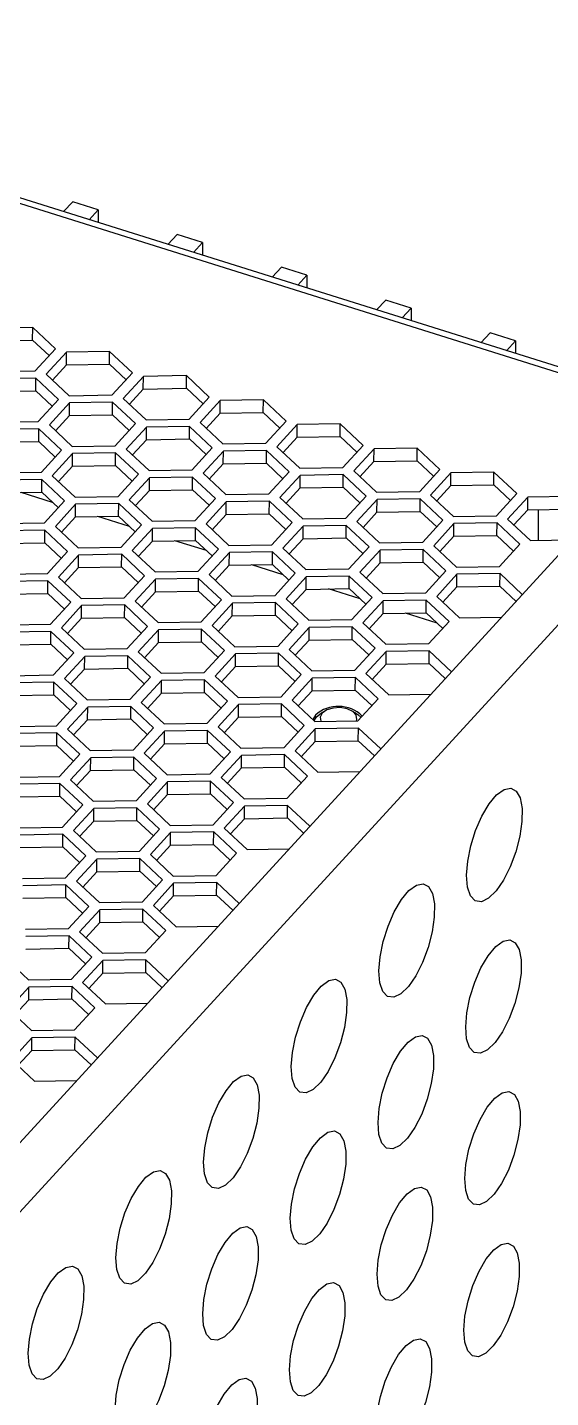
# Model space of a CAD drawing. Header units: millimetres. Extents: x -11 to 295, y 0 to 216.
# Drawn here: x 195.29 to 209.31, y 94.84 to 131.56 of the extents above; entities that cross this region are included whole.
import ezdxf

# ---------------------------------------------------------------- set-up
doc = ezdxf.new("R2010")
doc.units = ezdxf.units.MM

msp = doc.modelspace()

# ---------------------------------------------------------------- linework, layer by layer
at = {"color": 7, "linetype": 'Continuous', "lineweight": 25}
for p, q in [((175.079, 77.995), (240.735, 149.6)), ((175.091, 79.865), (238.808, 149.357)), ((213.109, 121.329), (182.981, 130.79)), ((196.504, 126.884), (196.262, 126.619)), ((197.189, 126.669), (196.504, 126.884)), ((197.189, 126.669), (196.947, 126.404)), ((197.189, 126.669), (197.187, 126.329)), ((199.3, 126.006), (199.057, 125.742)), ((199.985, 125.791), (199.3, 126.006)), ((199.985, 125.791), (199.742, 125.526)), ((199.985, 125.791), (199.983, 125.451)), ((202.095, 125.128), (201.853, 124.864)), ((202.78, 124.913), (202.095, 125.128)), ((202.78, 124.913), (202.538, 124.649)), ((202.78, 124.913), (202.778, 124.573)), ((204.891, 124.251), (204.648, 123.986)), ((205.576, 124.035), (204.891, 124.251)), ((205.576, 124.035), (205.333, 123.771)), ((205.576, 124.035), (205.574, 123.695)), ((195.434, 123.517), (194.28, 123.499)), ((195.432, 123.178), (195.434, 123.517)), ((196.045, 122.944), (195.434, 123.517)), ((207.686, 123.373), (207.444, 123.108)), ((208.371, 123.158), (207.686, 123.373)), ((194.278, 123.16), (195.432, 123.178)), ((195.432, 123.178), (195.877, 122.761)), ((208.371, 123.158), (208.129, 122.893)), ((208.371, 123.158), (208.369, 122.817)), ((195.503, 122.353), (196.045, 122.944)), ((196.34, 122.852), (195.797, 122.26)), ((196.338, 122.513), (196.34, 122.852)), ((197.494, 122.87), (196.34, 122.852)), ((197.492, 122.532), (197.494, 122.87)), ((198.105, 122.297), (197.494, 122.87)), ((194.349, 122.334), (195.503, 122.353)), ((195.963, 122.105), (196.338, 122.513)), ((196.338, 122.513), (197.492, 122.532)), ((197.492, 122.532), (197.937, 122.114)), ((197.563, 121.706), (198.105, 122.297)), ((195.515, 122.159), (194.361, 122.141)), ((195.513, 121.821), (195.515, 122.159)), ((196.127, 121.586), (195.515, 122.159)), ((195.797, 122.26), (196.409, 121.687)), ((198.399, 122.205), (197.857, 121.613)), ((198.397, 121.866), (198.399, 122.205)), ((199.553, 122.224), (198.399, 122.205)), ((199.551, 121.885), (199.553, 122.224)), ((200.165, 121.65), (199.553, 122.224)), ((194.359, 121.802), (195.513, 121.821)), ((195.513, 121.821), (195.959, 121.403)), ((195.584, 120.995), (196.127, 121.586)), ((196.409, 121.687), (197.563, 121.706)), ((197.857, 121.613), (198.469, 121.04)), ((198.023, 121.458), (198.397, 121.866)), ((198.397, 121.866), (199.551, 121.885)), ((199.551, 121.885), (199.997, 121.467)), ((199.623, 121.059), (200.165, 121.65)), ((200.459, 121.558), (199.917, 120.967)), ((200.457, 121.219), (200.459, 121.558)), ((201.613, 121.577), (200.459, 121.558)), ((201.611, 121.238), (201.613, 121.577)), ((202.225, 121.004), (201.613, 121.577)), ((196.421, 121.494), (195.879, 120.902)), ((196.419, 121.155), (196.421, 121.494)), ((196.419, 121.155), (197.573, 121.174)), ((197.575, 121.512), (196.421, 121.494)), ((197.573, 121.174), (197.575, 121.512)), ((197.573, 121.174), (198.019, 120.756)), ((198.187, 120.939), (197.575, 121.512)), ((200.083, 120.811), (200.457, 121.219)), ((200.457, 121.219), (201.611, 121.238)), ((201.611, 121.238), (202.057, 120.82)), ((194.43, 120.976), (195.584, 120.995)), ((195.596, 120.801), (194.442, 120.782)), ((195.594, 120.462), (195.596, 120.801)), ((196.207, 120.228), (195.596, 120.801)), ((195.879, 120.902), (196.49, 120.329)), ((196.044, 120.747), (196.419, 121.155)), ((197.644, 120.348), (198.187, 120.939)), ((198.481, 120.847), (197.938, 120.255)), ((198.469, 121.04), (199.623, 121.059)), ((198.479, 120.508), (198.481, 120.847)), ((199.635, 120.866), (198.481, 120.847)), ((199.633, 120.527), (199.635, 120.866)), ((200.246, 120.293), (199.635, 120.866)), ((199.917, 120.967), (200.528, 120.393)), ((201.682, 120.412), (202.225, 121.004)), ((202.519, 120.911), (201.977, 120.32)), ((202.517, 120.573), (202.519, 120.911)), ((203.673, 120.93), (202.519, 120.911)), ((203.671, 120.591), (203.673, 120.93)), ((204.285, 120.357), (203.673, 120.93)), ((194.44, 120.443), (195.594, 120.462)), ((195.594, 120.462), (196.039, 120.044)), ((198.104, 120.1), (198.479, 120.508)), ((198.479, 120.508), (199.633, 120.527)), ((199.633, 120.527), (200.078, 120.109)), ((202.143, 120.164), (202.517, 120.573)), ((202.517, 120.573), (203.671, 120.591)), ((203.671, 120.591), (204.117, 120.174)), ((195.665, 119.636), (196.207, 120.228)), ((196.502, 120.135), (195.959, 119.544)), ((196.49, 120.329), (197.644, 120.348)), ((196.5, 119.796), (196.502, 120.135)), ((197.656, 120.154), (196.502, 120.135)), ((197.654, 119.815), (197.656, 120.154)), ((198.267, 119.581), (197.656, 120.154)), ((197.938, 120.255), (198.55, 119.682)), ((199.704, 119.701), (200.246, 120.293)), ((200.541, 120.2), (199.998, 119.609)), ((200.528, 120.393), (201.682, 120.412)), ((200.539, 119.861), (200.541, 120.2)), ((201.695, 120.219), (200.541, 120.2)), ((201.693, 119.88), (201.695, 120.219)), ((202.306, 119.646), (201.695, 120.219)), ((201.977, 120.32), (202.588, 119.747)), ((203.742, 119.765), (204.285, 120.357)), ((204.579, 120.264), (204.036, 119.673)), ((204.577, 119.926), (204.579, 120.264)), ((205.733, 120.283), (204.579, 120.264)), ((205.731, 119.944), (205.733, 120.283)), ((206.344, 119.71), (205.733, 120.283)), ((196.125, 119.388), (196.5, 119.796)), ((196.5, 119.796), (197.654, 119.815)), ((197.654, 119.815), (198.099, 119.397)), ((198.55, 119.682), (199.704, 119.701)), ((200.164, 119.453), (200.539, 119.861)), ((200.539, 119.861), (201.693, 119.88)), ((201.693, 119.88), (202.138, 119.463)), ((202.588, 119.747), (203.742, 119.765)), ((204.202, 119.517), (204.577, 119.926)), ((204.577, 119.926), (205.731, 119.944)), ((205.731, 119.944), (206.176, 119.527)), ((205.802, 119.118), (206.344, 119.71)), ((194.511, 119.617), (195.665, 119.636)), ((195.677, 119.443), (194.523, 119.424)), ((195.675, 119.104), (195.677, 119.443)), ((196.289, 118.87), (195.677, 119.443)), ((195.959, 119.544), (196.571, 118.971)), ((197.725, 118.989), (198.267, 119.581)), ((198.561, 119.488), (198.019, 118.897)), ((198.559, 119.15), (198.561, 119.488)), ((199.715, 119.507), (198.561, 119.488)), ((199.713, 119.168), (199.715, 119.507)), ((200.327, 118.934), (199.715, 119.507)), ((199.998, 119.609), (200.61, 119.036)), ((201.764, 119.054), (202.306, 119.646)), ((202.6, 119.553), (202.058, 118.962)), ((202.598, 119.215), (202.6, 119.553)), ((203.754, 119.572), (202.6, 119.553)), ((203.752, 119.233), (203.754, 119.572)), ((204.366, 118.999), (203.754, 119.572)), ((204.036, 119.673), (204.648, 119.1)), ((206.639, 119.618), (206.096, 119.026)), ((206.637, 119.279), (206.639, 119.618)), ((207.793, 119.636), (206.639, 119.618)), ((207.791, 119.298), (207.793, 119.636)), ((208.404, 119.063), (207.793, 119.636)), ((194.521, 119.085), (195.675, 119.104)), ((195.968, 118.829), (195.122, 119.095)), ((195.675, 119.104), (196.121, 118.686)), ((196.571, 118.971), (197.725, 118.989)), ((198.185, 118.741), (198.559, 119.15)), ((198.559, 119.15), (199.713, 119.168)), ((199.713, 119.168), (200.159, 118.751)), ((200.61, 119.036), (201.764, 119.054)), ((202.058, 118.962), (202.67, 118.389)), ((202.224, 118.806), (202.598, 119.215)), ((202.598, 119.215), (203.752, 119.233)), ((203.752, 119.233), (204.198, 118.816)), ((203.824, 118.407), (204.366, 118.999)), ((204.648, 119.1), (205.802, 119.118)), ((206.096, 119.026), (206.708, 118.453)), ((206.262, 118.871), (206.637, 119.279)), ((206.637, 119.279), (207.791, 119.298)), ((207.791, 119.298), (208.236, 118.88)), ((207.862, 118.472), (208.404, 119.063)), ((208.699, 118.971), (208.156, 118.379)), ((208.696, 118.632), (208.699, 118.971)), ((209.853, 118.989), (208.699, 118.971)), ((195.746, 118.278), (196.289, 118.87)), ((196.583, 118.777), (196.041, 118.186)), ((196.581, 118.438), (196.583, 118.777)), ((197.737, 118.796), (196.583, 118.777)), ((197.735, 118.457), (197.737, 118.796)), ((198.349, 118.223), (197.737, 118.796)), ((198.019, 118.897), (198.631, 118.324)), ((199.785, 118.342), (200.327, 118.934)), ((200.621, 118.841), (200.079, 118.25)), ((200.619, 118.503), (200.621, 118.841)), ((201.775, 118.86), (200.621, 118.841)), ((201.773, 118.521), (201.775, 118.86)), ((202.387, 118.287), (201.775, 118.86)), ((204.66, 118.906), (204.118, 118.315)), ((204.658, 118.568), (204.66, 118.906)), ((205.814, 118.925), (204.66, 118.906)), ((205.812, 118.586), (205.814, 118.925)), ((206.426, 118.352), (205.814, 118.925)), ((208.322, 118.224), (208.696, 118.632)), ((208.696, 118.632), (209.85, 118.651)), ((208.977, 118.637), (208.972, 117.809)), ((194.592, 118.259), (195.746, 118.278)), ((196.206, 118.03), (196.581, 118.438)), ((196.581, 118.438), (197.735, 118.457)), ((198.028, 118.183), (197.182, 118.448)), ((197.735, 118.457), (198.181, 118.04)), ((198.631, 118.324), (199.785, 118.342)), ((200.079, 118.25), (200.69, 117.677)), ((200.245, 118.094), (200.619, 118.503)), ((200.619, 118.503), (201.773, 118.521)), ((201.773, 118.521), (202.219, 118.104)), ((201.844, 117.695), (202.387, 118.287)), ((202.67, 118.389), (203.824, 118.407)), ((204.118, 118.315), (204.729, 117.742)), ((204.284, 118.159), (204.658, 118.568)), ((204.658, 118.568), (205.812, 118.586)), ((205.812, 118.586), (206.258, 118.169)), ((205.883, 117.76), (206.426, 118.352)), ((206.72, 118.26), (206.178, 117.668)), ((206.708, 118.453), (207.862, 118.472)), ((206.718, 117.921), (206.72, 118.26)), ((207.874, 118.278), (206.72, 118.26)), ((207.872, 117.94), (207.874, 118.278)), ((208.486, 117.705), (207.874, 118.278)), ((208.156, 118.379), (208.768, 117.806)), ((195.758, 118.084), (194.604, 118.065)), ((195.756, 117.745), (195.758, 118.084)), ((196.369, 117.511), (195.758, 118.084)), ((196.041, 118.186), (196.652, 117.613)), ((197.806, 117.631), (198.349, 118.223)), ((198.643, 118.13), (198.1, 117.539)), ((198.641, 117.792), (198.643, 118.13)), ((199.797, 118.149), (198.643, 118.13)), ((199.795, 117.81), (199.797, 118.149)), ((200.408, 117.576), (199.797, 118.149)), ((202.681, 118.195), (202.139, 117.603)), ((202.679, 117.856), (202.681, 118.195)), ((202.679, 117.856), (203.833, 117.875)), ((203.835, 118.213), (202.681, 118.195)), ((203.833, 117.875), (203.835, 118.213)), ((203.833, 117.875), (204.279, 117.457)), ((204.447, 117.64), (203.835, 118.213)), ((206.344, 117.513), (206.718, 117.921)), ((206.718, 117.921), (207.872, 117.94)), ((207.872, 117.94), (208.318, 117.522)), ((194.602, 117.727), (195.756, 117.745)), ((195.756, 117.745), (196.201, 117.328)), ((195.827, 116.919), (196.369, 117.511)), ((196.652, 117.613), (197.806, 117.631)), ((198.1, 117.539), (198.712, 116.966)), ((198.266, 117.383), (198.641, 117.792)), ((198.641, 117.792), (199.795, 117.81)), ((200.088, 117.536), (199.242, 117.801)), ((199.795, 117.81), (200.24, 117.393)), ((199.866, 116.984), (200.408, 117.576)), ((200.69, 117.677), (201.844, 117.695)), ((201.857, 117.502), (200.703, 117.484)), ((201.855, 117.163), (201.857, 117.502)), ((202.468, 116.929), (201.857, 117.502)), ((202.139, 117.603), (202.75, 117.03)), ((202.305, 117.448), (202.679, 117.856)), ((203.904, 117.049), (204.447, 117.64)), ((204.741, 117.548), (204.198, 116.956)), ((204.729, 117.742), (205.883, 117.76)), ((204.739, 117.209), (204.741, 117.548)), ((205.895, 117.566), (204.741, 117.548)), ((205.893, 117.228), (205.895, 117.566)), ((206.506, 116.993), (205.895, 117.566)), ((206.178, 117.668), (206.789, 117.095)), ((207.943, 117.114), (208.486, 117.705)), ((208.768, 117.806), (209.896, 117.824)), ((196.664, 117.418), (196.121, 116.827)), ((196.662, 117.08), (196.664, 117.418)), ((197.818, 117.437), (196.664, 117.418)), ((197.816, 117.098), (197.818, 117.437)), ((198.429, 116.864), (197.818, 117.437)), ((200.703, 117.484), (200.16, 116.892)), ((200.326, 116.736), (200.701, 117.145)), ((200.701, 117.145), (200.703, 117.484)), ((200.701, 117.145), (201.855, 117.163)), ((202.147, 116.889), (201.302, 117.155)), ((201.855, 117.163), (202.3, 116.746)), ((204.364, 116.801), (204.739, 117.209)), ((204.739, 117.209), (205.893, 117.228)), ((205.893, 117.228), (206.338, 116.81)), ((194.673, 116.901), (195.827, 116.919)), ((196.121, 116.827), (196.733, 116.254)), ((196.287, 116.671), (196.662, 117.08)), ((196.662, 117.08), (197.816, 117.098)), ((197.816, 117.098), (198.261, 116.681)), ((197.887, 116.272), (198.429, 116.864)), ((198.723, 116.772), (198.181, 116.18)), ((198.712, 116.966), (199.866, 116.984)), ((198.721, 116.433), (198.723, 116.772)), ((199.877, 116.79), (198.723, 116.772)), ((199.875, 116.452), (199.877, 116.79)), ((200.489, 116.217), (199.877, 116.79)), ((200.16, 116.892), (200.772, 116.319)), ((201.926, 116.337), (202.468, 116.929)), ((202.762, 116.837), (202.22, 116.245)), ((202.75, 117.03), (203.904, 117.049)), ((202.76, 116.498), (202.762, 116.837)), ((203.916, 116.855), (202.762, 116.837)), ((203.914, 116.517), (203.916, 116.855)), ((204.528, 116.282), (203.916, 116.855)), ((204.198, 116.956), (204.81, 116.383)), ((205.964, 116.402), (206.506, 116.993)), ((206.801, 116.901), (206.258, 116.309)), ((206.789, 117.095), (207.943, 117.114)), ((206.799, 116.562), (206.801, 116.901)), ((207.955, 116.92), (206.801, 116.901)), ((207.953, 116.581), (207.955, 116.92)), ((208.552, 116.359), (207.955, 116.92)), ((195.839, 116.726), (194.685, 116.707)), ((195.837, 116.387), (195.839, 116.726)), ((196.451, 116.153), (195.839, 116.726)), ((198.347, 116.025), (198.721, 116.433)), ((198.721, 116.433), (199.875, 116.452)), ((199.875, 116.452), (200.321, 116.034)), ((202.386, 116.09), (202.76, 116.498)), ((202.76, 116.498), (203.914, 116.517)), ((204.207, 116.242), (203.362, 116.508)), ((203.914, 116.517), (204.36, 116.099)), ((204.81, 116.383), (205.964, 116.402)), ((206.424, 116.154), (206.799, 116.562)), ((206.799, 116.562), (207.953, 116.581)), ((207.953, 116.581), (208.385, 116.176)), ((194.683, 116.369), (195.837, 116.387)), ((195.837, 116.387), (196.283, 115.97)), ((195.908, 115.561), (196.451, 116.153)), ((196.745, 116.061), (196.203, 115.469)), ((196.733, 116.254), (197.887, 116.272)), ((196.743, 115.722), (196.745, 116.061)), ((197.899, 116.079), (196.745, 116.061)), ((197.897, 115.74), (197.899, 116.079)), ((198.511, 115.506), (197.899, 116.079)), ((198.181, 116.18), (198.793, 115.607)), ((199.947, 115.626), (200.489, 116.217)), ((200.783, 116.125), (200.241, 115.533)), ((200.772, 116.319), (201.926, 116.337)), ((200.781, 115.786), (200.783, 116.125)), ((201.937, 116.143), (200.783, 116.125)), ((201.935, 115.805), (201.937, 116.143)), ((202.549, 115.57), (201.937, 116.143)), ((202.22, 116.245), (202.832, 115.672)), ((203.986, 115.691), (204.528, 116.282)), ((204.822, 116.19), (204.28, 115.598)), ((204.82, 115.851), (204.822, 116.19)), ((205.976, 116.208), (204.822, 116.19)), ((205.974, 115.87), (205.976, 116.208)), ((206.588, 115.635), (205.976, 116.208)), ((206.258, 116.309), (206.87, 115.736)), ((196.368, 115.313), (196.743, 115.722)), ((196.743, 115.722), (197.897, 115.74)), ((197.897, 115.74), (198.343, 115.323)), ((200.407, 115.378), (200.781, 115.786)), ((200.781, 115.786), (201.935, 115.805)), ((201.935, 115.805), (202.381, 115.387)), ((202.832, 115.672), (203.986, 115.691)), ((204.446, 115.443), (204.82, 115.851)), ((204.82, 115.851), (205.974, 115.87)), ((206.267, 115.595), (205.421, 115.861)), ((205.974, 115.87), (206.42, 115.452)), ((206.87, 115.736), (207.998, 115.755)), ((194.754, 115.543), (195.908, 115.561)), ((195.92, 115.367), (194.766, 115.349)), ((195.918, 115.029), (195.92, 115.367)), ((196.531, 114.794), (195.92, 115.367)), ((196.203, 115.469), (196.814, 114.896)), ((197.968, 114.915), (198.511, 115.506)), ((198.805, 115.414), (198.262, 114.822)), ((198.793, 115.607), (199.947, 115.626)), ((198.803, 115.075), (198.805, 115.414)), ((199.959, 115.432), (198.805, 115.414)), ((199.957, 115.094), (199.959, 115.432)), ((200.57, 114.859), (199.959, 115.432)), ((200.241, 115.533), (200.852, 114.96)), ((202.006, 114.979), (202.549, 115.57)), ((202.843, 115.478), (202.301, 114.886)), ((202.841, 115.139), (202.843, 115.478)), ((203.997, 115.497), (202.843, 115.478)), ((203.995, 115.158), (203.997, 115.497)), ((204.609, 114.924), (203.997, 115.497)), ((204.28, 115.598), (204.891, 115.025)), ((206.045, 115.044), (206.588, 115.635)), ((194.764, 115.01), (195.918, 115.029)), ((195.918, 115.029), (196.363, 114.611)), ((198.428, 114.667), (198.803, 115.075)), ((198.803, 115.075), (199.957, 115.094)), ((199.957, 115.094), (200.402, 114.676)), ((200.852, 114.96), (202.006, 114.979)), ((202.467, 114.731), (202.841, 115.139)), ((202.841, 115.139), (203.995, 115.158)), ((203.995, 115.158), (204.441, 114.74)), ((204.066, 114.332), (204.609, 114.924)), ((204.891, 115.025), (206.045, 115.044)), ((195.989, 114.203), (196.531, 114.794)), ((196.826, 114.702), (196.283, 114.11)), ((196.814, 114.896), (197.968, 114.915)), ((196.824, 114.363), (196.826, 114.702)), ((197.98, 114.72), (196.826, 114.702)), ((197.978, 114.382), (197.98, 114.72)), ((198.591, 114.147), (197.98, 114.72)), ((198.262, 114.822), (198.874, 114.249)), ((200.028, 114.268), (200.57, 114.859)), ((200.865, 114.767), (200.322, 114.175)), ((200.863, 114.428), (200.865, 114.767)), ((202.019, 114.785), (200.865, 114.767)), ((202.017, 114.447), (202.019, 114.785)), ((202.63, 114.212), (202.019, 114.785)), ((202.301, 114.886), (202.912, 114.313)), ((204.903, 114.831), (204.36, 114.24)), ((204.901, 114.492), (204.903, 114.831)), ((206.057, 114.85), (204.903, 114.831)), ((206.055, 114.511), (206.057, 114.85)), ((206.655, 114.29), (206.057, 114.85)), ((194.835, 114.184), (195.989, 114.203)), ((196.449, 113.955), (196.824, 114.363)), ((196.824, 114.363), (197.978, 114.382)), ((197.978, 114.382), (198.423, 113.964)), ((198.874, 114.249), (200.028, 114.268)), ((200.488, 114.02), (200.863, 114.428)), ((200.863, 114.428), (202.017, 114.447)), ((202.017, 114.447), (202.462, 114.029)), ((202.088, 113.621), (202.63, 114.212)), ((202.912, 114.313), (204.066, 114.332)), ((204.36, 114.24), (204.972, 113.667)), ((204.526, 114.084), (204.901, 114.492)), ((204.901, 114.492), (206.055, 114.511)), ((206.055, 114.511), (206.487, 114.106)), ((196.001, 114.009), (194.847, 113.991)), ((195.999, 113.671), (196.001, 114.009)), ((196.613, 113.436), (196.001, 114.009)), ((196.283, 114.11), (196.895, 113.537)), ((198.049, 113.556), (198.591, 114.147)), ((198.885, 114.055), (198.343, 113.463)), ((198.883, 113.716), (198.885, 114.055)), ((200.039, 114.074), (198.885, 114.055)), ((200.037, 113.735), (200.039, 114.074)), ((200.651, 113.501), (200.039, 114.074)), ((200.322, 114.175), (200.934, 113.602)), ((202.924, 114.12), (202.382, 113.528)), ((202.922, 113.781), (202.924, 114.12)), ((204.078, 114.139), (202.924, 114.12)), ((204.076, 113.8), (204.078, 114.139)), ((204.69, 113.566), (204.078, 114.139)), ((194.845, 113.652), (195.999, 113.671)), ((195.999, 113.671), (196.445, 113.253)), ((196.895, 113.537), (198.049, 113.556)), ((198.343, 113.463), (198.955, 112.89)), ((198.509, 113.308), (198.883, 113.716)), ((198.883, 113.716), (200.037, 113.735)), ((200.037, 113.735), (200.483, 113.317)), ((200.109, 112.909), (200.651, 113.501)), ((200.934, 113.602), (202.088, 113.621)), ((202.382, 113.528), (202.994, 112.955)), ((202.548, 113.373), (202.922, 113.781)), ((202.922, 113.781), (204.076, 113.8)), ((204.076, 113.8), (204.522, 113.382)), ((204.148, 112.974), (204.69, 113.566)), ((204.972, 113.667), (206.1, 113.685)), ((196.07, 112.845), (196.613, 113.436)), ((196.907, 113.344), (196.364, 112.752)), ((196.905, 113.005), (196.907, 113.344)), ((198.061, 113.362), (196.907, 113.344)), ((198.059, 113.024), (198.061, 113.362)), ((198.672, 112.789), (198.061, 113.362)), ((200.945, 113.408), (200.403, 112.817)), ((200.943, 113.069), (200.945, 113.408)), ((200.943, 113.069), (202.097, 113.088)), ((202.099, 113.427), (200.945, 113.408)), ((202.097, 113.088), (202.099, 113.427)), ((202.097, 113.088), (202.543, 112.671)), ((202.711, 112.854), (202.099, 113.427)), ((203.009, 113.129), (202.937, 113.008)), ((203.286, 113.251), (203.163, 113.182)), ((204.093, 113.177), (203.972, 113.247)), ((194.916, 112.826), (196.07, 112.845)), ((196.364, 112.752), (196.976, 112.179)), ((196.53, 112.597), (196.905, 113.005)), ((196.905, 113.005), (198.059, 113.024)), ((198.059, 113.024), (198.504, 112.606)), ((198.13, 112.198), (198.672, 112.789)), ((198.955, 112.89), (200.109, 112.909)), ((200.403, 112.817), (201.014, 112.244)), ((200.569, 112.661), (200.943, 113.069)), ((202.168, 112.262), (202.711, 112.854)), ((203.005, 112.761), (202.463, 112.17)), ((202.994, 112.955), (204.148, 112.974)), ((203.003, 112.423), (203.005, 112.761)), ((204.159, 112.78), (203.005, 112.761)), ((204.157, 112.441), (204.159, 112.78)), ((204.757, 112.22), (204.159, 112.78)), ((196.082, 112.651), (194.928, 112.632)), ((196.08, 112.312), (196.082, 112.651)), ((196.693, 112.078), (196.082, 112.651)), ((198.967, 112.697), (198.424, 112.105)), ((198.59, 111.95), (198.965, 112.358)), ((198.965, 112.358), (198.967, 112.697)), ((198.965, 112.358), (200.119, 112.377)), ((200.121, 112.716), (198.967, 112.697)), ((200.119, 112.377), (200.121, 112.716)), ((200.119, 112.377), (200.564, 111.959)), ((200.732, 112.143), (200.121, 112.716)), ((202.629, 112.014), (203.003, 112.423)), ((203.003, 112.423), (204.157, 112.441)), ((204.157, 112.441), (204.589, 112.037)), ((194.926, 112.293), (196.08, 112.312)), ((196.08, 112.312), (196.525, 111.894)), ((196.151, 111.486), (196.693, 112.078)), ((196.988, 111.985), (196.445, 111.394)), ((196.976, 112.179), (198.13, 112.198)), ((196.986, 111.647), (196.988, 111.985)), ((198.142, 112.004), (196.988, 111.985)), ((198.14, 111.665), (198.142, 112.004)), ((198.753, 111.431), (198.142, 112.004)), ((198.424, 112.105), (199.036, 111.532)), ((200.19, 111.551), (200.732, 112.143)), ((201.027, 112.05), (200.484, 111.459)), ((201.014, 112.244), (202.168, 112.262)), ((201.024, 111.712), (201.027, 112.05)), ((202.181, 112.069), (201.027, 112.05)), ((202.178, 111.73), (202.181, 112.069)), ((202.792, 111.496), (202.181, 112.069)), ((202.463, 112.17), (203.074, 111.597)), ((196.611, 111.238), (196.986, 111.647)), ((196.986, 111.647), (198.14, 111.665)), ((198.14, 111.665), (198.585, 111.248)), ((200.65, 111.303), (201.024, 111.712)), ((201.024, 111.712), (202.178, 111.73)), ((202.178, 111.73), (202.624, 111.313)), ((194.997, 111.467), (196.151, 111.486)), ((196.163, 111.293), (195.009, 111.274)), ((196.161, 110.954), (196.163, 111.293)), ((196.775, 110.72), (196.163, 111.293)), ((196.445, 111.394), (197.057, 110.821)), ((198.211, 110.839), (198.753, 111.431)), ((199.047, 111.338), (198.505, 110.747)), ((199.036, 111.532), (200.19, 111.551)), ((199.045, 111), (199.047, 111.338)), ((200.201, 111.357), (199.047, 111.338)), ((200.199, 111.018), (200.201, 111.357)), ((200.813, 110.784), (200.201, 111.357)), ((200.484, 111.459), (201.096, 110.886)), ((202.25, 110.904), (202.792, 111.496)), ((203.074, 111.597), (204.202, 111.615)), ((195.007, 110.935), (196.161, 110.954)), ((196.161, 110.954), (196.607, 110.536)), ((198.671, 110.591), (199.045, 111)), ((199.045, 111), (200.199, 111.018)), ((200.199, 111.018), (200.645, 110.601)), ((201.096, 110.886), (202.25, 110.904)), ((196.232, 110.128), (196.775, 110.72)), ((197.069, 110.627), (196.526, 110.036)), ((197.057, 110.821), (198.211, 110.839)), ((197.067, 110.289), (197.069, 110.627)), ((198.223, 110.646), (197.069, 110.627)), ((198.221, 110.307), (198.223, 110.646)), ((198.834, 110.073), (198.223, 110.646)), ((198.505, 110.747), (199.117, 110.174)), ((200.271, 110.192), (200.813, 110.784)), ((201.107, 110.692), (200.565, 110.1)), ((201.105, 110.353), (201.107, 110.692)), ((202.261, 110.71), (201.107, 110.692)), ((202.259, 110.371), (202.261, 110.71)), ((202.859, 110.15), (202.261, 110.71)), ((196.692, 109.88), (197.067, 110.289)), ((197.067, 110.289), (198.221, 110.307)), ((198.221, 110.307), (198.666, 109.89)), ((199.117, 110.174), (200.271, 110.192)), ((200.731, 109.944), (201.105, 110.353)), ((201.105, 110.353), (202.259, 110.371)), ((202.259, 110.371), (202.691, 109.967)), ((195.078, 110.109), (196.232, 110.128)), ((196.244, 109.934), (195.09, 109.915)), ((196.242, 109.595), (196.244, 109.934)), ((196.855, 109.361), (196.244, 109.934)), ((196.526, 110.036), (197.138, 109.463)), ((198.292, 109.481), (198.834, 110.073)), ((199.129, 109.98), (198.586, 109.389)), ((199.127, 109.642), (199.129, 109.98)), ((200.283, 109.999), (199.129, 109.98)), ((200.281, 109.66), (200.283, 109.999)), ((200.894, 109.426), (200.283, 109.999)), ((200.565, 110.1), (201.176, 109.527)), ((195.088, 109.577), (196.242, 109.595)), ((196.242, 109.595), (196.687, 109.178)), ((197.138, 109.463), (198.292, 109.481)), ((198.752, 109.233), (199.127, 109.642)), ((199.127, 109.642), (200.281, 109.66)), ((200.281, 109.66), (200.726, 109.243)), ((200.352, 108.834), (200.894, 109.426)), ((201.176, 109.527), (202.304, 109.545)), ((196.313, 108.769), (196.855, 109.361)), ((197.15, 109.269), (196.607, 108.677)), ((197.147, 108.93), (197.15, 109.269)), ((198.304, 109.287), (197.15, 109.269)), ((198.301, 108.948), (198.304, 109.287)), ((198.915, 108.714), (198.304, 109.287)), ((198.586, 109.389), (199.198, 108.816)), ((195.159, 108.751), (196.313, 108.769)), ((196.773, 108.522), (197.147, 108.93)), ((197.147, 108.93), (198.301, 108.948)), ((198.301, 108.948), (198.747, 108.531)), ((198.373, 108.123), (198.915, 108.714)), ((199.198, 108.816), (200.352, 108.834)), ((196.325, 108.576), (195.171, 108.557)), ((196.323, 108.237), (196.325, 108.576)), ((196.937, 108.003), (196.325, 108.576)), ((196.607, 108.677), (197.219, 108.104)), ((199.209, 108.622), (198.667, 108.03)), ((199.207, 108.283), (199.209, 108.622)), ((200.363, 108.64), (199.209, 108.622)), ((200.361, 108.302), (200.363, 108.64)), ((200.961, 108.08), (200.363, 108.64)), ((195.169, 108.219), (196.323, 108.237)), ((196.323, 108.237), (196.769, 107.82)), ((196.394, 107.411), (196.937, 108.003)), ((197.219, 108.104), (198.373, 108.123)), ((198.667, 108.03), (199.279, 107.457)), ((198.833, 107.875), (199.207, 108.283)), ((199.207, 108.283), (200.361, 108.302)), ((200.361, 108.302), (200.793, 107.897)), ((197.231, 107.911), (196.688, 107.319)), ((197.229, 107.572), (197.231, 107.911)), ((197.229, 107.572), (198.383, 107.591)), ((198.385, 107.929), (197.231, 107.911)), ((198.383, 107.591), (198.385, 107.929)), ((198.383, 107.591), (198.828, 107.173)), ((198.996, 107.356), (198.385, 107.929)), ((195.24, 107.393), (196.394, 107.411)), ((196.406, 107.217), (195.252, 107.199)), ((196.404, 106.879), (196.406, 107.217)), ((197.017, 106.644), (196.406, 107.217)), ((196.688, 107.319), (197.3, 106.746)), ((196.854, 107.164), (197.229, 107.572)), ((198.454, 106.765), (198.996, 107.356)), ((199.279, 107.457), (200.406, 107.475)), ((195.25, 106.86), (196.404, 106.879)), ((196.404, 106.879), (196.849, 106.461)), ((194.709, 106.607), (195.321, 106.034)), ((196.475, 106.053), (197.017, 106.644)), ((197.312, 106.552), (196.769, 105.96)), ((197.3, 106.746), (198.454, 106.765)), ((197.309, 106.213), (197.312, 106.552)), ((198.466, 106.57), (197.312, 106.552)), ((198.463, 106.232), (198.466, 106.57)), ((199.063, 106.01), (198.466, 106.57)), ((196.935, 105.805), (197.309, 106.213)), ((197.309, 106.213), (198.463, 106.232)), ((198.463, 106.232), (198.895, 105.827)), ((195.333, 105.841), (194.791, 105.249)), ((195.321, 106.034), (196.475, 106.053)), ((195.331, 105.502), (195.333, 105.841)), ((196.487, 105.859), (195.333, 105.841)), ((196.485, 105.521), (196.487, 105.859)), ((197.099, 105.286), (196.487, 105.859)), ((196.769, 105.96), (197.381, 105.387)), ((194.957, 105.094), (195.331, 105.502)), ((195.331, 105.502), (196.485, 105.521)), ((196.485, 105.521), (196.931, 105.103)), ((197.381, 105.387), (198.509, 105.405)), ((194.791, 105.249), (195.402, 104.676)), ((196.556, 104.695), (197.099, 105.286)), ((195.402, 104.676), (196.556, 104.695)), ((195.414, 104.482), (194.871, 103.891)), ((195.412, 104.143), (195.414, 104.482)), ((196.568, 104.501), (195.414, 104.482)), ((196.566, 104.162), (196.568, 104.501)), ((197.165, 103.941), (196.568, 104.501)), ((195.037, 103.735), (195.412, 104.143)), ((195.412, 104.143), (196.566, 104.162)), ((196.566, 104.162), (196.997, 103.757)), ((194.871, 103.891), (195.483, 103.318)), ((195.483, 103.318), (196.611, 103.336))]:
    msp.add_line(p, q, dxfattribs=at)
at = {"color": 8, "linetype": 'Continuous', "lineweight": 25}
msp.add_line((212.999, 121.209), (182.794, 130.694), dxfattribs=at)
at = {"color": 7, "linetype": 'Continuous', "lineweight": 25, "flags": 128}
for points in [[(202.972, 112.976), (203.038, 113.086), (203.163, 113.182)], [(204.105, 112.973), (204.117, 113.014), (204.098, 113.125), (204.007, 113.224), (203.858, 113.295), (203.675, 113.328), (203.484, 113.318), (203.315, 113.266), (203.193, 113.18), (203.138, 113.073), (203.157, 112.962), (203.159, 112.958)], [(204.093, 113.177), (204.141, 113.146), (204.23, 113.064)], [(207.084, 108.517), (207.059, 108.835), (207.089, 109.214), (207.172, 109.624), (207.301, 110.037), (207.469, 110.42), (207.661, 110.747), (207.863, 110.991), (208.062, 111.137), (208.241, 111.172), (208.388, 111.094), (208.492, 110.909), (208.544, 110.63), (208.542, 110.279), (208.485, 109.881), (208.378, 109.465), (208.228, 109.063), (208.047, 108.705), (207.848, 108.417), (207.645, 108.22), (207.455, 108.129), (207.29, 108.15), (207.163, 108.283), (207.084, 108.517)], [(204.736, 105.956), (204.71, 106.274), (204.74, 106.652), (204.823, 107.062), (204.953, 107.475), (205.12, 107.858), (205.312, 108.185), (205.515, 108.43), (205.713, 108.575), (205.892, 108.61), (206.039, 108.532), (206.143, 108.347), (206.196, 108.068), (206.194, 107.717), (206.137, 107.319), (206.029, 106.904), (205.879, 106.502), (205.698, 106.143), (205.499, 105.855), (205.296, 105.658), (205.106, 105.567), (204.941, 105.589), (204.815, 105.722), (204.736, 105.956)], [(207.06, 104.453), (207.034, 104.771), (207.064, 105.15), (207.147, 105.56), (207.276, 105.972), (207.444, 106.356), (207.636, 106.682), (207.839, 106.927), (208.037, 107.073), (208.216, 107.108), (208.363, 107.03), (208.467, 106.845), (208.52, 106.566), (208.517, 106.215), (208.461, 105.816), (208.353, 105.401), (208.203, 104.999), (208.022, 104.641), (207.823, 104.353), (207.62, 104.156), (207.43, 104.065), (207.265, 104.086), (207.138, 104.219), (207.06, 104.453)], [(202.387, 103.394), (202.361, 103.712), (202.391, 104.09), (202.474, 104.501), (202.604, 104.913), (202.771, 105.297), (202.963, 105.623), (203.166, 105.868), (203.364, 106.014), (203.544, 106.049), (203.69, 105.971), (203.794, 105.785), (203.847, 105.507), (203.845, 105.155), (203.788, 104.757), (203.681, 104.342), (203.531, 103.94), (203.349, 103.582), (203.15, 103.293), (202.948, 103.096), (202.757, 103.005), (202.592, 103.027), (202.466, 103.16), (202.387, 103.394)], [(204.711, 101.892), (204.685, 102.21), (204.715, 102.588), (204.798, 102.998), (204.928, 103.411), (205.095, 103.794), (205.287, 104.121), (205.49, 104.366), (205.688, 104.511), (205.867, 104.546), (206.014, 104.468), (206.118, 104.283), (206.171, 104.004), (206.169, 103.653), (206.112, 103.255), (206.004, 102.839), (205.855, 102.438), (205.673, 102.079), (205.474, 101.791), (205.271, 101.594), (205.081, 101.503), (204.916, 101.525), (204.79, 101.658), (204.711, 101.892)], [(200.038, 100.832), (200.012, 101.15), (200.042, 101.529), (200.125, 101.939), (200.255, 102.352), (200.422, 102.735), (200.614, 103.062), (200.817, 103.307), (201.015, 103.452), (201.195, 103.487), (201.342, 103.409), (201.445, 103.224), (201.498, 102.945), (201.496, 102.594), (201.439, 102.196), (201.332, 101.78), (201.182, 101.379), (201, 101.02), (200.801, 100.732), (200.599, 100.535), (200.408, 100.444), (200.243, 100.466), (200.117, 100.598), (200.038, 100.832)], [(207.035, 100.389), (207.009, 100.707), (207.039, 101.085), (207.122, 101.496), (207.252, 101.908), (207.419, 102.292), (207.611, 102.618), (207.814, 102.863), (208.012, 103.009), (208.191, 103.044), (208.338, 102.966), (208.442, 102.781), (208.495, 102.502), (208.493, 102.15), (208.436, 101.752), (208.328, 101.337), (208.178, 100.935), (207.997, 100.577), (207.798, 100.289), (207.595, 100.092), (207.405, 100.001), (207.24, 100.022), (207.114, 100.155), (207.035, 100.389)], [(202.362, 99.33), (202.336, 99.648), (202.366, 100.026), (202.449, 100.437), (202.579, 100.849), (202.746, 101.233), (202.938, 101.559), (203.141, 101.804), (203.339, 101.949), (203.519, 101.984), (203.666, 101.906), (203.769, 101.721), (203.822, 101.443), (203.82, 101.091), (203.763, 100.693), (203.656, 100.278), (203.506, 99.876), (203.324, 99.518), (203.125, 99.229), (202.923, 99.032), (202.732, 98.941), (202.567, 98.963), (202.441, 99.096), (202.362, 99.33)], [(197.689, 98.271), (197.664, 98.589), (197.693, 98.967), (197.776, 99.378), (197.906, 99.79), (198.073, 100.174), (198.265, 100.5), (198.468, 100.745), (198.667, 100.89), (198.846, 100.925), (198.993, 100.847), (199.097, 100.662), (199.149, 100.383), (199.147, 100.032), (199.09, 99.634), (198.983, 99.219), (198.833, 98.817), (198.652, 98.459), (198.452, 98.17), (198.25, 97.973), (198.059, 97.882), (197.895, 97.904), (197.768, 98.037), (197.689, 98.271)], [(204.686, 97.828), (204.66, 98.145), (204.69, 98.524), (204.773, 98.934), (204.903, 99.347), (205.07, 99.73), (205.262, 100.057), (205.465, 100.302), (205.663, 100.447), (205.843, 100.482), (205.99, 100.404), (206.093, 100.219), (206.146, 99.94), (206.144, 99.589), (206.087, 99.191), (205.98, 98.775), (205.83, 98.374), (205.648, 98.015), (205.449, 97.727), (205.247, 97.53), (205.056, 97.439), (204.891, 97.461), (204.765, 97.593), (204.686, 97.828)], [(200.013, 96.768), (199.988, 97.086), (200.017, 97.465), (200.1, 97.875), (200.23, 98.287), (200.397, 98.671), (200.589, 98.997), (200.792, 99.242), (200.99, 99.388), (201.17, 99.423), (201.317, 99.345), (201.42, 99.16), (201.473, 98.881), (201.471, 98.53), (201.414, 98.132), (201.307, 97.716), (201.157, 97.314), (200.976, 96.956), (200.776, 96.668), (200.574, 96.471), (200.383, 96.38), (200.219, 96.401), (200.092, 96.534), (200.013, 96.768)], [(207.01, 96.325), (206.984, 96.643), (207.014, 97.021), (207.097, 97.432), (207.227, 97.844), (207.394, 98.228), (207.586, 98.554), (207.789, 98.799), (207.987, 98.945), (208.166, 98.98), (208.313, 98.902), (208.417, 98.716), (208.47, 98.438), (208.468, 98.086), (208.411, 97.688), (208.303, 97.273), (208.154, 96.871), (207.972, 96.513), (207.773, 96.225), (207.57, 96.028), (207.38, 95.936), (207.215, 95.958), (207.089, 96.091), (207.01, 96.325)], [(195.34, 95.709), (195.315, 96.027), (195.345, 96.405), (195.428, 96.816), (195.557, 97.228), (195.725, 97.612), (195.917, 97.938), (196.119, 98.183), (196.318, 98.329), (196.497, 98.364), (196.644, 98.286), (196.748, 98.1), (196.8, 97.822), (196.798, 97.47), (196.741, 97.072), (196.634, 96.657), (196.484, 96.255), (196.303, 95.897), (196.104, 95.609), (195.901, 95.412), (195.71, 95.321), (195.546, 95.342), (195.419, 95.475), (195.34, 95.709)], [(202.337, 95.266), (202.311, 95.584), (202.341, 95.962), (202.424, 96.373), (202.554, 96.785), (202.721, 97.169), (202.913, 97.495), (203.116, 97.74), (203.314, 97.885), (203.494, 97.92), (203.641, 97.842), (203.744, 97.657), (203.797, 97.379), (203.795, 97.027), (203.738, 96.629), (203.631, 96.214), (203.481, 95.812), (203.3, 95.454), (203.1, 95.165), (202.898, 94.968), (202.707, 94.877), (202.542, 94.899), (202.416, 95.032), (202.337, 95.266)], [(197.664, 94.207), (197.639, 94.525), (197.669, 94.903), (197.751, 95.313), (197.881, 95.726), (198.048, 96.109), (198.241, 96.436), (198.443, 96.681), (198.642, 96.826), (198.821, 96.861), (198.968, 96.783), (199.072, 96.598), (199.124, 96.319), (199.122, 95.968), (199.065, 95.57), (198.958, 95.155), (198.808, 94.753), (198.627, 94.394), (198.428, 94.106), (198.225, 93.909), (198.034, 93.818), (197.87, 93.84), (197.743, 93.973), (197.664, 94.207)], [(204.661, 93.763), (204.635, 94.081), (204.665, 94.46), (204.748, 94.87), (204.878, 95.283), (205.045, 95.666), (205.237, 95.993), (205.44, 96.238), (205.638, 96.383), (205.818, 96.418), (205.965, 96.34), (206.068, 96.155), (206.121, 95.876), (206.119, 95.525), (206.062, 95.127), (205.955, 94.711), (205.805, 94.31), (205.623, 93.951), (205.424, 93.663), (205.222, 93.466), (205.031, 93.375), (204.866, 93.397), (204.74, 93.529), (204.661, 93.763)], [(199.988, 92.704), (199.963, 93.022), (199.992, 93.4), (200.075, 93.811), (200.205, 94.223), (200.372, 94.607), (200.564, 94.933), (200.767, 95.178), (200.966, 95.324), (201.145, 95.359), (201.292, 95.281), (201.396, 95.096), (201.448, 94.817), (201.446, 94.466), (201.389, 94.067), (201.282, 93.652), (201.132, 93.25), (200.951, 92.892), (200.751, 92.604), (200.549, 92.407), (200.358, 92.316), (200.194, 92.337), (200.067, 92.47), (199.988, 92.704)]]:
    msp.add_lwpolyline(points, dxfattribs=at)
at = {"color": 7, "linetype": 'Continuous', "lineweight": 25}
msp.add_arc((203.621, 112.443), 0.92, 45.6907, 131.7506, dxfattribs=at)

doc.saveas('drawing.dxf')
